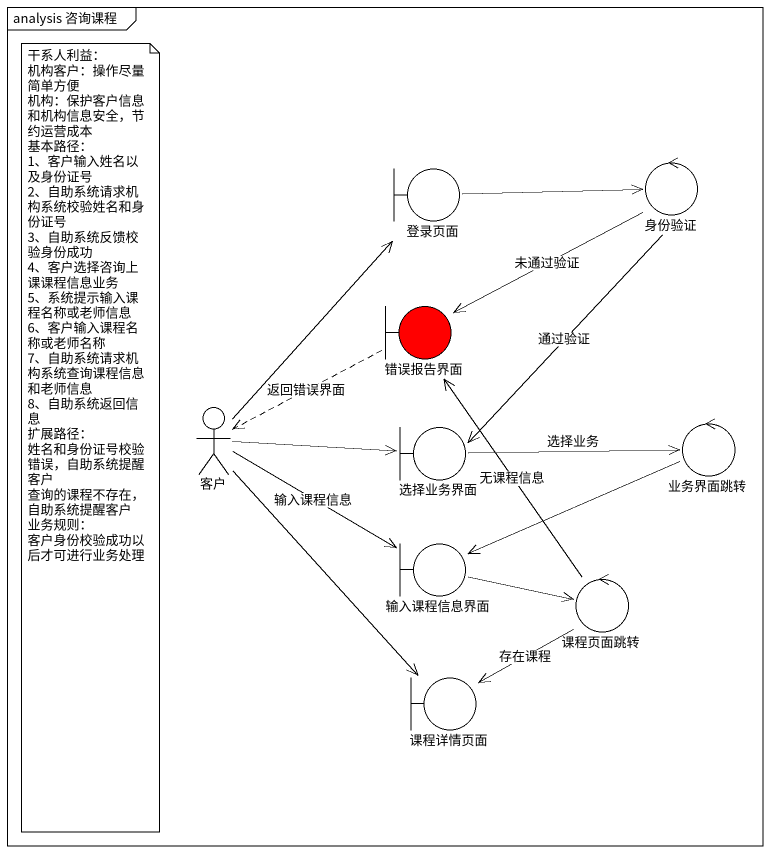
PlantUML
@startuml
mainframe analysis 咨询课程
boundary 登录页面
control 身份验证
boundary 错误报告界面 #FF0000
actor 客户
boundary 选择业务界面
control 业务界面跳转
boundary 输入课程信息界面
control 课程页面跳转
boundary 课程详情页面
登录页面 -right-> 身份验证
身份验证 -left-> 错误报告界面 : 未通过验证
身份验证 --> 选择业务界面 : 通过验证
错误报告界面 .left.> 客户 : 返回错误界面
客户 -up-> 登录页面
客户 -right-> 选择业务界面
客户 -right-> 输入课程信息界面 : 输入课程信息
客户 --> 课程详情页面
选择业务界面 -right-> 业务界面跳转 : 选择业务
业务界面跳转 -left-> 输入课程信息界面
输入课程信息界面 -right-> 课程页面跳转
课程页面跳转 -up-> 错误报告界面 : 无课程信息
课程页面跳转 --> 课程详情页面 : 存在课程
note as N1
  干系人利益：
  机构客户：操作尽量简单方便
  机构：保护客户信息和机构信息安全，节约运营成本
  基本路径：
  1、客户输入姓名以及身份证号
  2、自助系统请求机构系统校验姓名和身份证号
  3、自助系统反馈校验身份成功
  4、客户选择咨询上课课程信息业务
  5、系统提示输入课程名称或老师信息
  6、客户输入课程名称或老师名称
  7、自助系统请求机构系统查询课程信息和老师信息
  8、自助系统返回信息
  扩展路径：
  姓名和身份证号校验错误，自助系统提醒客户
  查询的课程不存在，自助系统提醒客户
  业务规则：
  客户身份校验成功以后才可进行业务处理
end note
@enduml
